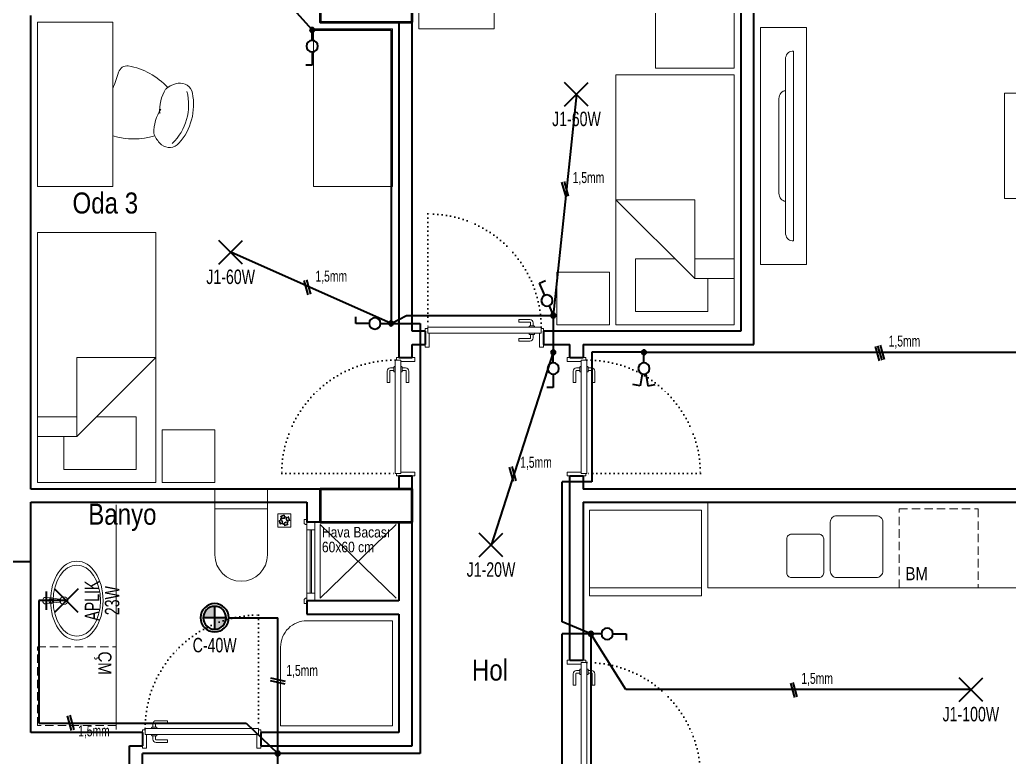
# Model space of a CAD drawing. Header units: millimetres. Extents: x 1852829 to 1882754, y -270850 to -231658.
# Drawn here: x 1865964 to 1866717, y -247525 to -246965 of the extents above; entities that cross this region are included whole.
import ezdxf
from ezdxf.enums import TextEntityAlignment as Align

# ---------------------------------------------------------------- set-up
doc = ezdxf.new("R2010")
doc.units = ezdxf.units.MM
for name, pattern in [('CONTINOUS', [0]), ('CONTINU', [0]), ('DASHED', [0.75, 0.5, -0.25]), ('izdüşüm arka', [3.175, 0, -3.175]), ('izdüşüm ön', [9.525, 6.35, -3.175])]:
    doc.linetypes.add(name, pattern=pattern)
for name, color, linetype, lineweight in [('a_ba', 6, 'Continuous', 50), ('a_doğrama', 251, 'Continuous', 20), ('a_duvar', 251, 'Continuous', 35), ('a_görünüş_ince', 8, 'Continuous', 20), ('a_izdüşüm_arka', 251, 'izdüşüm arka', 30), ('a_izdüşüm_ön', 6, 'izdüşüm ön', 9), ('a_not_mahal', 253, 'Continuous', 5), ('a_not_misc', 144, 'Continuous', 5), ('a_not_text', 7, 'Continuous', 13), ('a_tefriş', 8, 'Continuous', 20), ('Aydınlatma', 4, 'CONTINOUS', 35), ('Aydınlatma_', 3, 'Continuous', 40), ('Priz', 6, 'CONTINOUS', 40), ('Topraklama', 3, 'DASHED', 40)]:
    doc.layers.add(name, color=color, linetype=linetype, lineweight=lineweight)
doc.styles.add('Grupcad', font='arial.ttf', dxfattribs={"width": 0.7})
doc.styles.add('OL', font='tsimplex.shx', dxfattribs={"width": 0.8, "height": 12})
doc.styles.get("Standard").update_dxf_attribs({"font": 'ARIALN.TTF'})

# ---------------------------------------------------------------- blocks, each defined once
blk = doc.blocks.new('K2')
at = {"layer": 'a_doğrama', "color": 251, "linetype": 'Continuous'}
for p, q in [((-13, 88.1), (-13, 1.9)), ((-13, 88.1), (-8.5, 88.1)), ((-12, 90), (-12, 88.1)), ((-12, 90), (-10, 90)), ((-8.5, 88.1), (-8.5, 1.9)), ((-13, 1.9), (-8.5, 1.9)), ((-12, 0), (-12, 1.9)), ((-12, 0), (-10, 0))]:
    blk.add_line(p, q, dxfattribs=at)
at = {"layer": 'a_doğrama', "color": 251}
for points in [[(-13, 83.1), (-13.5, 83.1, 0.414214), (-14, 82.6), (-14, 79.6, 0.414214), (-13.5, 79.1), (-13, 79.1)], [(-8.5, 83.1), (-8, 83.1, -0.414214), (-7.5, 82.6), (-7.5, 79.6, -0.414214), (-8, 79.1), (-8.5, 79.1)], [(-14, 80.1), (-16.5, 80.1, 0.414214), (-17, 79.6), (-17, 71.1), (-19, 71.1), (-19, 79.6)], [(-7.5, 80.1), (-5, 80.1, -0.414214), (-4.5, 79.6), (-4.5, 71.1), (-2.5, 71.1), (-2.5, 79.6)]]:
    blk.add_lwpolyline(points, format="xyb", dxfattribs=at)
at = {"layer": 'a_doğrama', "color": 251, "linetype": 'Continuous'}
for points in [[(0, 90), (2, 90), (2, 87), (-8.5, 87)], [(0, 0), (2, 0), (2, 3), (-8.5, 3)]]:
    blk.add_lwpolyline(points, dxfattribs=at)
at = {"layer": 'a_doğrama', "color": 251}
for points in [[(-16.5, 82.1), (-14, 82.1)], [(-5, 82.1), (-7.5, 82.1)]]:
    blk.add_lwpolyline(points, dxfattribs=at)
for centre, start, end in [((-16.5, 79.6), 90, 180), ((-5, 79.6), 0, 90)]:
    blk.add_arc(centre, 2.5, start, end, dxfattribs=at)
at = {"layer": 'a_izdüşüm_arka', "color": 251}
blk.add_lwpolyline([(-99.2, 1.9), (-13, 1.9)], dxfattribs=at)
blk.add_arc((-13, 1.9), 86.2, 89.99996, 180, dxfattribs=at)
blk = doc.blocks.new('klozet')
at = {"layer": 'a_tefriş'}
blk.add_line((20, 0), (-20, 0), dxfattribs=at)
for points in [[(-20, 0), (-20, -15), (20, -15), (20, 0)], [(-20, -50), (-20, -15)], [(20, -50), (20, -15)]]:
    blk.add_lwpolyline(points, dxfattribs=at)
blk.add_arc((0, -50), 20, 180, 360, dxfattribs=at)
blk = doc.blocks.new('M1')
at = {"layer": 'a_doğrama', "linetype": 'Continuous'}
for p, q in [((-24, 6), (-30, 6)), ((-30, 0), (-30, 6)), ((-24, 0), (-30, 0)), ((-24, 0), (-24, 6)), ((30, 6), (24, 6)), ((24, 6), (24, 0)), ((30, 0), (30, 6)), ((30, 0), (24, 0))]:
    blk.add_line(p, q, dxfattribs=at)
at = {"layer": 'a_doğrama'}
for p, q in [((24, 3.5), (-24, 3.5)), ((24, 2.5), (-24, 2.5))]:
    blk.add_line(p, q, dxfattribs=at)
for points in [[(-28, -1), (-28, 0), (-32, 0), (-32, -2), (-29, -2)], [(28, -1), (28, 0), (32, 0), (32, -2), (29, -2)]]:
    blk.add_lwpolyline(points, close=True, dxfattribs=at)
at = {"layer": 'a_görünüş_ince'}
for p, q in [((24, 6), (-24, 6)), ((-24, 0), (24, 0))]:
    blk.add_line(p, q, dxfattribs=at)
blk = doc.blocks.new('tefirş_tv')
at = {"layer": 'a_tefriş'}
for points in [[(35, 10), (35, 10, 0.414214), (30, 15), (-30, 15, 0.414214), (-35, 10), (-35, 10)], [(60, 4), (60, 5, 0.414214), (55, 10), (-55, 10, 0.414214), (-60, 5), (-60, 4)]]:
    blk.add_lwpolyline(points, format="xyb", close=True, dxfattribs=at)
blk = doc.blocks.new('tefriş_yatak tek')
at = {"layer": 'a_tefriş'}
for points in [[(0, -0.45), (-1.9, -0.45), (-1.9, 0.45), (0, 0.45)], [(-1.9, -0.5), (-1.5, -0.5), (-1.5, -0.9), (-1.9, -0.9)]]:
    blk.add_lwpolyline(points, close=True, dxfattribs=at)
for points in [[(-1.55, 0.45), (-1.55, 0.15), (-0.95, -0.45), (-0.95, 0.15), (-1.55, 0.15)], [(-1.4, 0.45), (-1.4, 0.15)], [(-1.4, 0), (-1.4, -0.3), (-1.8, -0.3), (-1.8, 0.25), (-1.55, 0.25)]]:
    blk.add_lwpolyline(points, dxfattribs=at)
blk = doc.blocks.new('tefriş_sandalye')
at = {"layer": 'a_tefriş'}
blk.add_line((0, -17.97), (0, 17.97), dxfattribs=at)
at = {"layer": 'a_tefriş', "extrusion": (0, 0, -1)}
for centre, major_axis, start_param, end_param in [((48.74, 10.45), (13, -13), 2.7784, 3.245118), ((43.18, 17.3), (6.76, 6.76), 4.815914, 6.34704), ((16.92, -5.53), (28.84, 28.84), 6.26556, 7.321949), ((16.92, -5.53), (28.84, 28.84), 6.26556, 7.321949), ((17, -5.73), (31.42, -31.42), -1.506941, -0.587454), ((16.01, -34.32), (38.67, 38.67), 5.200723, 5.79406), ((62.08, 15.11), (21.82, -21.82), 1.757107, 2.385975), ((62.08, 15.11), (21.82, -21.82), 1.757107, 2.385975), ((48.74, 10.45), (13, -13), 2.664537, 2.7784), ((48.74, 10.45), (13, -13), 2.664537, 2.7784), ((66.46, -1.25), (21.82, -21.82), 1.802816, 2.431683), ((66.46, -1.25), (21.82, -21.82), 1.802816, 2.431683), ((51.19, -12.59), (6.76, -6.76), -0.587454, 0.943672), ((-153.99, -79.71), (117.31, -117.31), -1.166716, -1.087708), ((1.85, 18.53), (38.67, -38.67), -0.034473, 0.601946), ((52.58, -3.88), (13, -13), 1.410391, 1.524253), ((52.58, -3.88), (13, -13), 1.410391, 1.524253), ((52.58, -3.88), (13, 13), 2.514469, 2.981187), ((11.13, -28.22), (4.99, -4.99), 0.687369, 2.053884)]:
    blk.add_ellipse(centre, major_axis=major_axis, ratio=1, start_param=start_param, end_param=end_param, dxfattribs=at)
blk = doc.blocks.new('tefriş_süzgeç')
at = {"layer": 'a_tefriş'}
for p, q in [((5, 0), (-5, 0)), ((-5, 0), (-5, -10)), ((5, -10), (5, 0)), ((-3.62, -5.06), (-4.12, -5.06)), ((-2.62, -5.06), (-3.12, -5.06)), ((-2.55, -2.51), (-2.9, -2.15)), ((-1.96, -3.34), (-2.31, -2.98)), ((-1.87, -6.87), (-2.23, -7.23)), ((-1.62, -5.06), (-2.12, -5.06)), ((-1.17, -6.17), (-1.52, -6.52)), ((-1.15, -3.94), (-1.5, -3.59)), ((-0.16, -2.53), (-0.16, -2.03)), ((-0.06, -1.5), (-0.06, -1)), ((-0.06, -3), (-0.06, -3.5)), ((-0.06, -6.62), (-0.06, -7.12)), ((1.04, -3.96), (1.4, -3.6)), ((1.06, -6.15), (1.41, -6.5)), ((1.5, -5.06), (2, -5.06)), ((1.75, -3.25), (2.1, -2.9)), ((1.77, -6.85), (2.13, -7.2)), ((2.46, -2.54), (2.81, -2.19)), ((2.5, -5.06), (3, -5.06)), ((3.5, -5.06), (4, -5.06)), ((-5, -10), (5, -10)), ((-2.58, -7.58), (-2.93, -7.93)), ((-0.06, -7.62), (-0.06, -8.12)), ((-0.06, -8.62), (-0.06, -9.12)), ((2.49, -7.55), (2.85, -7.9))]:
    blk.add_line(p, q, dxfattribs=at)
for centre, radius, start, end in [((-0.06, -5.06), 4.06, 134.2896, 180), ((-0.06, -5.06), 3.56, 134.2896, 180), ((-0.06, -5.06), 3.06, 180, 225), ((-0.06, -5.06), 2.56, 180, 225), ((-0.38, -4.42), 2.4, 84.59432, 143.20159), ((-0.06, -5.06), 2.06, 134.2896, 180), ((-0.14, -4.97), 2.44, 90.34305, 138.12123), ((-0.06, -5.06), 1.56, 134.2896, 180), ((-0.06, -5.06), 2.06, 225, 270), ((-0.06, -5.06), 1.56, 225, 270), ((-0.06, -5.06), 4.06, 45, 90), ((-0.06, -5.06), 3.56, 45, 90), ((-0.06, -5.06), 2.06, 45, 90), ((-0.06, -5.06), 1.56, 45, 90), ((-0.06, -5.06), 2.56, 270, 315.7104), ((-0.06, -5.06), 3.06, 270, 315.7104), ((-0.06, -5.06), 1.56, 314.2896, 360), ((-0.06, -5.06), 2.06, 314.2896, 360), ((-0.06, -5.06), 2.56, 360, 45), ((-0.06, -5.06), 3.06, 360, 45), ((-0.06, -5.06), 3.56, 314.2896, 360), ((-0.06, -5.06), 4.06, 314.2896, 360), ((-0.06, -5.06), 4.06, 225, 270), ((-0.06, -5.06), 3.56, 225, 270)]:
    blk.add_arc(centre, radius, start, end, dxfattribs=at)
blk = doc.blocks.new('J1-20W')
at = {"layer": 'Aydınlatma', "color": 1, "linetype": 'CONTINU'}
for p, q in [((9, 9), (-9, -9)), ((-9, 9), (9, -9))]:
    blk.add_line(p, q, dxfattribs=at)
at = {"layer": 'Aydınlatma', "linetype": 'CONTINU', "style": 'Grupcad', "width": 0.7, "flags": 8}
blk.add_attdef('J1-20W', text='', height=11, dxfattribs=at).set_placement((0, 18.75), align=Align.MIDDLE_CENTER)
blk = doc.blocks.new('C-20W')
at = {"layer": 'Aydınlatma', "linetype": 'CONTINU'}
h = blk.add_hatch(color=1, dxfattribs=at)
h.paths.add_polyline_path([(8.7, 0), (0, 0), (0, 8.7, -0.414214)])
h.paths.add_polyline_path([(0, -8.7, -0.414214), (-8.7, 0), (0, 0)])
at = {"layer": 'Aydınlatma', "color": 1, "linetype": 'CONTINU'}
for p, q in [((0, 8.7), (0, -8.7)), ((8.7, 0), (-8.7, 0))]:
    blk.add_line(p, q, dxfattribs=at)
at = {"layer": 'Aydınlatma', "linetype": 'CONTINU'}
blk.add_circle((0, 0), 10.75, dxfattribs=at)
at = {"layer": 'Aydınlatma', "color": 1, "linetype": 'CONTINU'}
blk.add_circle((0, 0), 8.7, dxfattribs=at)
at = {"layer": 'Aydınlatma', "linetype": 'CONTINU', "style": 'Grupcad', "width": 0.7, "flags": 8}
blk.add_attdef('C-40W', text='', height=11, dxfattribs=at).set_placement((0, 20.75), align=Align.MIDDLE_CENTER)
blk = doc.blocks.new('APLIK dahili tip1-23W')
at = {"layer": 'Aydınlatma', "color": 1, "linetype": 'CONTINU'}
for p, q in [((9, 24), (-9, 6)), ((-9, 24), (9, 6))]:
    blk.add_line(p, q, dxfattribs=at)
at = {"layer": 'Aydınlatma', "linetype": 'CONTINU'}
for p, q in [((0, 15), (0, 0)), ((-7, 0), (7, 0)), ((0, 0), (0, 0))]:
    blk.add_line(p, q, dxfattribs=at)
at = {"layer": 'Aydınlatma', "linetype": 'CONTINU', "style": 'Grupcad', "width": 0.7, "flags": 8}
for tag, p in [('23W', (0, 49.96)), ('APLIK', (0, 34.54))]:
    blk.add_attdef(tag, text='', height=11, dxfattribs=at).set_placement(p, align=Align.MIDDLE_CENTER)
blk = doc.blocks.new('NORMAL ANAHTAR')
at = {"layer": 'Aydınlatma', "color": 6, "linetype": 'CONTINU'}
for p, q in [((0, 18.76), (-4.86, 18.76)), ((0, 8.64), (0, 18.76))]:
    blk.add_line(p, q, dxfattribs=at)
blk.add_circle((0, 4.32), 4.32, dxfattribs=at)
blk = doc.blocks.new('KOMUTATOR ANAHTAR')
at = {"layer": 'Aydınlatma', "color": 6, "linetype": 'CONTINU'}
for p, q in [((-2.88, 17.46), (-8.56, 16.51)), ((-1.36, 8.42), (-2.88, 17.46)), ((1.36, 8.42), (2.88, 17.46)), ((2.88, 17.46), (8.56, 16.51))]:
    blk.add_line(p, q, dxfattribs=at)
blk.add_circle((0, 4.32), 4.32, dxfattribs=at)
blk = doc.blocks.new('BUAT (Enerji)')
at = {"layer": 'Priz', "linetype": 'CONTINU'}
h = blk.add_hatch(color=256, dxfattribs=at)
edge = h.paths.add_edge_path()
edge.add_arc((0, 0), 1.75, 0, 360)
blk.add_circle((0, 0), 1.75, dxfattribs=at)

msp = doc.modelspace()

# ---------------------------------------------------------------- linework, layer by layer
at = {"layer": 'a_ba', "color": 253}
for points in [[(1866262.71, -246966.28), (1866262.71, -246941.28), (1866192.71, -246941.28), (1866192.71, -246966.28)], [(1866262.71, -247346.28), (1866262.71, -247321.28), (1866192.71, -247321.28), (1866192.71, -247346.28)]]:
    msp.add_lwpolyline(points, close=True, dxfattribs=at)
at = {"layer": 'a_duvar'}
for p, q in [((1866262.71, -247201.28), (1866262.71, -246841.28)), ((1866512.71, -246841.28), (1866512.71, -247201.28)), ((1866522.71, -247211.28), (1866522.71, -246841.28)), ((1865972.71, -247321.28), (1865972.71, -246961.28)), ((1866252.71, -246966.28), (1866252.71, -247221.28)), ((1866272.71, -247201.28), (1866262.71, -247201.28)), ((1866512.71, -247201.28), (1866362.71, -247201.28)), ((1866262.71, -247221.28), (1866262.71, -247211.28)), ((1866262.71, -247211.28), (1866272.71, -247211.28)), ((1866362.71, -247211.28), (1866382.71, -247211.28)), ((1866382.71, -247221.28), (1866382.71, -247211.28)), ((1866392.71, -247211.28), (1866392.71, -247221.28)), ((1866392.71, -247211.28), (1866522.71, -247211.28)), ((1866252.71, -247311.28), (1866252.71, -247321.28)), ((1866262.71, -247516.28), (1866262.71, -247311.28)), ((1866382.71, -247451.28), (1866382.71, -247311.28)), ((1866392.71, -247311.28), (1866392.71, -247321.28)), ((1866252.71, -247321.28), (1865972.71, -247321.28)), ((1866982.71, -247321.28), (1866392.71, -247321.28)), ((1865972.71, -247331.28), (1866182.71, -247331.28)), ((1865972.71, -247506.28), (1865972.71, -247331.28)), ((1866182.71, -247331.28), (1866182.71, -247346.28)), ((1866192.71, -247346.28), (1866192.71, -247331.28)), ((1866392.71, -247331.28), (1866392.71, -247451.28)), ((1866392.71, -247331.28), (1866932.71, -247331.28)), ((1866252.71, -247346.28), (1866252.71, -247406.28)), ((1866252.71, -247406.28), (1866182.71, -247406.28)), ((1866182.71, -247406.28), (1866182.71, -247416.28)), ((1866182.71, -247416.28), (1866252.71, -247416.28)), ((1866252.71, -247416.28), (1866252.71, -247506.28)), ((1866057.71, -247506.28), (1865972.71, -247506.28)), ((1866057.71, -247506.28), (1866057.71, -247516.28)), ((1866252.71, -247506.28), (1866147.71, -247506.28)), ((1866147.71, -247506.28), (1866147.71, -247516.28)), ((1866252.71, -247506.28), (1866147.71, -247506.28)), ((1866047.71, -247516.28), (1866057.71, -247516.28)), ((1866047.71, -247561.28), (1866047.71, -247516.28)), ((1866147.71, -247516.28), (1866262.71, -247516.28))]:
    msp.add_line(p, q, dxfattribs=at)
for points in [[(1866272.71, -247201.28), (1866272.71, -247211.28)], [(1866362.71, -247201.28), (1866362.71, -247211.28)], [(1866252.71, -247221.28), (1866262.71, -247221.28)], [(1866382.71, -247221.28), (1866392.71, -247221.28)], [(1866252.71, -247311.28), (1866262.71, -247311.28)], [(1866382.71, -247311.28), (1866392.71, -247311.28)], [(1866192.71, -247346.28), (1866182.71, -247346.28)], [(1866382.71, -247451.28), (1866392.71, -247451.28)]]:
    msp.add_lwpolyline(points, dxfattribs=at)
at = {"layer": 'a_görünüş_ince'}
msp.add_lwpolyline([(1866192.71, -247348.28), (1866192.71, -247404.28)], dxfattribs=at)
at = {"layer": 'a_izdüşüm_ön', "color": 251}
for points in [[(1866633.24, -247396.28), (1866633.24, -247336.28), (1866693.24, -247336.28), (1866693.24, -247396.28)], [(1865977.71, -247501.05), (1865977.71, -247441.05), (1866037.71, -247441.05), (1866037.71, -247501.05)]]:
    msp.add_lwpolyline(points, close=True, dxfattribs=at)
at = {"layer": 'a_not_misc'}
for points in [[(1866250.64, -247348.28), (1866192.71, -247404.28)], [(1866192.71, -247348.28), (1866250.64, -247404.28)]]:
    msp.add_lwpolyline(points, dxfattribs=at)
at = {"layer": 'a_tefriş'}
for p, q in [((1866037.71, -247504.05), (1866037.71, -247333.28)), ((1866487.71, -247396.28), (1866980.71, -247396.28)), ((1865988.41, -247403.95), (1865984.21, -247403.55)), ((1865986.7, -247404.69), (1865988.19, -247404.69)), ((1865986.7, -247407.41), (1865986.7, -247404.69)), ((1865994.65, -247404.94), (1865989.36, -247404.28)), ((1865984.21, -247408.55), (1865988.41, -247408.15)), ((1865988.19, -247407.41), (1865986.7, -247407.41)), ((1865989.36, -247407.82), (1865994.65, -247407.16))]:
    msp.add_line(p, q, dxfattribs=at)
for points in [[(1866325.05, -246846.28), (1866267.71, -246846.28), (1866267.71, -246971.29), (1866325.05, -246971.29)], [(1866507.71, -247001.28), (1866447.71, -247001.28), (1866447.71, -246881.28), (1866507.71, -246881.28)], [(1866035.05, -246966.28), (1865977.71, -246966.28), (1865977.71, -247091.29), (1866035.05, -247091.29)], [(1866187.71, -247091.28), (1866247.71, -247091.28), (1866247.71, -246971.28), (1866187.71, -246971.28)], [(1866562.71, -246970.42), (1866527.71, -246970.42), (1866527.71, -247150.42), (1866562.71, -247150.42)], [(1866793.27, -247020.42), (1866713.27, -247020.42), (1866713.27, -247100.42), (1866793.27, -247100.42)]]:
    msp.add_lwpolyline(points, close=True, dxfattribs=at)
for points in [[(1866397.71, -247337.28), (1866397.71, -247402.28), (1866482.71, -247402.28), (1866482.71, -247337.28), (1866397.71, -247337.28), (1866397.71, -247396.28), (1866482.71, -247396.28)], [(1866487.71, -247396.28), (1866487.71, -247331.28)]]:
    msp.add_lwpolyline(points, dxfattribs=at)
for points in [[(1866580.71, -247346.46, -0.414214), (1866585.71, -247341.46), (1866615.71, -247341.46, -0.414214), (1866620.71, -247346.46), (1866620.71, -247383.46, -0.414214), (1866615.71, -247388.46), (1866585.71, -247388.46, -0.414214), (1866580.71, -247383.46), (1866580.71, -247346.46)], [(1866547.71, -247359.06, -0.414214), (1866551.21, -247355.56), (1866572.21, -247355.56, -0.414214), (1866575.71, -247359.06), (1866575.71, -247384.96, -0.414214), (1866572.21, -247388.46), (1866551.21, -247388.46, -0.414214), (1866547.71, -247384.96), (1866547.71, -247359.06)]]:
    msp.add_lwpolyline(points, format="xyb", dxfattribs=at)
msp.add_lwpolyline([(1866182.71, -247421.28), (1866247.71, -247421.28), (1866247.71, -247501.28), (1866162.71, -247501.28), (1866162.71, -247441.28, -0.414214)], format="xyb", close=True, dxfattribs=at)
msp.add_circle((1865997.83, -247406.05), 3, dxfattribs=at)
msp.add_circle((1865997.83, -247406.05), 3, dxfattribs=at)
for centre, radius, start, end in [((1865984.21, -247406.05), 2.5, 90, 270), ((1865988.19, -247406.05), 1.36, 270, 90), ((1865988.22, -247406.05), 2.11, 57.22897, 84.83039), ((1865988.22, -247406.05), 2.11, 302.77103, 57.22897), ((1865994.51, -247406.05), 1.12, 277.13892, 82.86108), ((1865988.22, -247406.05), 2.11, 275.16961, 302.77103)]:
    msp.add_arc(centre, radius, start, end, dxfattribs=at)
at = {"layer": 'a_tefriş', "extrusion": (0, 0, -1)}
for major_axis in [(0, 30), (0, 27)]:
    msp.add_ellipse((1866007.71, -247406.05), major_axis=major_axis, ratio=0.666667, dxfattribs=at)
at = {"layer": 'Aydınlatma'}
for p, q in [((1866186.71, -246972.28), (1866107.91, -246883.81)), ((1866186.71, -246972.28), (1866246.71, -246972.28)), ((1866246.71, -246972.28), (1866246.71, -247195.28)), ((1866387.71, -247021.28), (1866370.07, -247189.29)), ((1866246.71, -247195.28), (1866124.71, -247141.28)), ((1866246.71, -247195.28), (1866258.43, -247189.28)), ((1866258.43, -247189.28), (1866370.07, -247189.29)), ((1866370.07, -247189.29), (1866370.07, -247217.28)), ((1866246.71, -247195.28), (1866268.71, -247195.28)), ((1866268.71, -247195.28), (1866268.71, -247522.28)), ((1866370.07, -247217.28), (1866322.71, -247363.78)), ((1866439.03, -247217.28), (1866399.45, -247217.28)), ((1866399.45, -247217.28), (1866399.45, -247315.79)), ((1866439.03, -247217.28), (1866752.71, -247217.28)), ((1866376.71, -247422.21), (1866376.71, -247315.79)), ((1866399.45, -247315.79), (1866376.71, -247315.79)), ((1865972.71, -247376.42), (1865952.71, -247376.42)), ((1865984.71, -247406.05), (1865978.71, -247406.05)), ((1865978.71, -247406.05), (1865978.71, -247499.21)), ((1866123.29, -247419.08), (1866160.49, -247419.08)), ((1866160.49, -247522.28), (1866160.49, -247419.08)), ((1866398.71, -247431.28), (1866376.71, -247422.21)), ((1866376.71, -247654.28), (1866376.71, -247431.28)), ((1866398.71, -247431.28), (1866376.71, -247431.28)), ((1866398.71, -247431.28), (1866398.71, -247545.28)), ((1866425.15, -247473.69), (1866398.71, -247431.28)), ((1866687.66, -247473.69), (1866425.15, -247473.69)), ((1865978.71, -247499.21), (1866136.59, -247499.21)), ((1866136.59, -247499.21), (1866160.49, -247522.28)), ((1866268.71, -247522.28), (1866057.71, -247522.28)), ((1866057.71, -247606.03), (1866057.71, -247522.28))]:
    msp.add_line(p, q, dxfattribs=at)
at = {"layer": 'Aydınlatma', "color": 6}
for p, q in [((1866186.71, -246980.28), (1866186.71, -246972.28)), ((1866366.94, -247181.93), (1866370.07, -247189.29)), ((1866238.71, -247195.28), (1866246.71, -247195.28)), ((1866370.07, -247225.28), (1866370.07, -247217.28)), ((1866439.03, -247225.28), (1866439.03, -247217.28)), ((1866406.71, -247431.28), (1866398.71, -247431.28)), ((1866160.49, -247530.28), (1866160.49, -247522.28))]:
    msp.add_line(p, q, dxfattribs=at)
at = {"layer": 'Aydınlatma', "color": 3}
for p, q in [((1866379.8, -247099.05), (1866376.7, -247088.05)), ((1866381.73, -247098.5), (1866378.63, -247087.51)), ((1866183.75, -247173.62), (1866180.66, -247162.62)), ((1866185.68, -247173.08), (1866182.58, -247162.08)), ((1866618.2, -247223.86), (1866615.11, -247212.86)), ((1866620.13, -247223.32), (1866617.03, -247212.32)), ((1866622.05, -247222.78), (1866618.96, -247211.78)), ((1866339.9, -247315.49), (1866336.8, -247304.5)), ((1866341.82, -247314.95), (1866338.72, -247303.95)), ((1866166.5, -247467.57), (1866155.37, -247465)), ((1866166.05, -247469.52), (1866154.92, -247466.95)), ((1866553.72, -247479.73), (1866550.62, -247468.73)), ((1866555.64, -247479.19), (1866552.55, -247468.19)), ((1866003.7, -247504.7), (1866000.6, -247493.71)), ((1866005.63, -247504.16), (1866002.53, -247493.16))]:
    msp.add_line(p, q, dxfattribs=at)

# ---------------------------------------------------------------- block references
at = {"layer": 'a_doğrama', "rotation": 270}
msp.add_blockref('M1', (1866182.71, -247376.28), dxfattribs=at)
at = {"layer": 'a_izdüşüm_arka', "ltscale": 5}
for p, rotation in [((1866272.71, -247211.28), 269.9992036878906), ((1866262.71, -247311.28), 359.9992036878907)]:
    msp.add_blockref('K2', p, dxfattribs=dict(at, rotation=rotation))
at = {"layer": 'a_izdüşüm_arka', "ltscale": 5, "xscale": -1}
for p, rotation in [((1866382.71, -247311.28), 0.0007963121093723657), ((1866147.71, -247516.28), 90.00079631210939), ((1866382.71, -247541.28), 0.0007963121093723657)]:
    msp.add_blockref('K2', p, dxfattribs=dict(at, rotation=rotation))
at = {"layer": 'a_tefriş', "extrusion": (0, 0, -1), "xscale": 1.199999999999992, "rotation": 269.9999983322061}
msp.add_blockref('tefirş_tv', (-1866556.71, -247060.42), dxfattribs=at)
at = {"layer": 'a_tefriş', "xscale": -1}
for name, p, rotation in [('tefriş_sandalye', (1866035.05, -247034.75), 180), ('tefriş_süzgeç', (1866160.5, -247345.1), 90)]:
    msp.add_blockref(name, p, dxfattribs=dict(at, rotation=rotation))
at = {"layer": 'a_tefriş'}
for p, xscale, yscale, zscale, rotation in [((1866462.71, -247006.28), -100, 100, 100, 270), ((1866022.71, -247126.28), 100.0000000000011, 100.0000000000011, 100.0000000000011, 90)]:
    msp.add_blockref('tefriş_yatak tek', p, dxfattribs=dict(at, xscale=xscale, yscale=yscale, zscale=zscale, rotation=rotation))
at = {"layer": 'a_tefriş', "color": 113, "xscale": -1, "rotation": 359.9992036605381}
msp.add_blockref('klozet', (1866132.71, -247321.28), dxfattribs=at)
at = {"layer": 'Aydınlatma', "linetype": 'CONTINU', "xscale": -1}
for name, p, rotation in [('NORMAL ANAHTAR', (1866186.71, -246980.28), 180), ('NORMAL ANAHTAR', (1866366.94, -247181.93), 22.98354207573243), ('NORMAL ANAHTAR', (1866238.71, -247195.28), 90.00000000000007), ('NORMAL ANAHTAR', (1866370.07, -247225.28), 180), ('KOMUTATOR ANAHTAR', (1866439.03, -247225.28), 180), ('NORMAL ANAHTAR', (1866406.71, -247431.28), 270.0000000000001)]:
    msp.add_blockref(name, p, dxfattribs=dict(at, rotation=rotation))
at = {"layer": 'Aydınlatma', "linetype": 'CONTINU'}
ref = msp.add_blockref('APLIK dahili tip1-23W', (1865984.71, -247406.05), dxfattribs=dict(at, xscale=-1, rotation=270))
ref.add_attrib('APLIK', 'APLIK', dxfattribs={"layer": 'Aydınlatma_', "color": 4, "linetype": 'ByBlock', "height": 11, "rotation": 90, "style": 'Grupcad', "width": 0.7}).set_placement((1866019.25, -247406.05), align=Align.MIDDLE_CENTER)
ref.add_attrib('23W', '23W', dxfattribs={"layer": 'Aydınlatma_', "color": 4, "linetype": 'ByBlock', "height": 11, "rotation": 90, "style": 'Grupcad', "width": 0.7}).set_placement((1866034.52, -247406.05), align=Align.MIDDLE_CENTER)
ref = msp.add_blockref('C-20W', (1866112.54, -247419.08), dxfattribs=dict(at, xscale=-1, rotation=180))
ref.add_attrib('C-20W', 'C-40W', dxfattribs={"layer": 'Aydınlatma_', "color": 4, "linetype": 'Continuous', "height": 11, "style": 'Grupcad', "width": 0.7}).set_placement((1866112.54, -247439.83), align=Align.MIDDLE_CENTER)
at = {"layer": 'Priz', "color": 4, "linetype": 'CONTINU', "xscale": -1}
for p, rotation in [((1866186.71, -246972.28), 180), ((1866246.71, -247195.28), 180), ((1866370.07, -247189.29), 180), ((1866370.07, -247217.28), 180), ((1866439.03, -247217.28), 180), ((1866398.71, -247431.28), 180), ((1866160.49, -247522.28), 90)]:
    msp.add_blockref('BUAT (Enerji)', p, dxfattribs=dict(at, rotation=rotation))
at = {"layer": 'Topraklama'}
ref = msp.add_blockref('J1-20W', (1866387.71, -247021.28), dxfattribs=dict(at, xscale=-1, rotation=180))
ref.add_attrib('J1-20W', 'J1-60W', dxfattribs={"layer": 'Aydınlatma', "linetype": 'CONTINU', "height": 11, "style": 'Grupcad', "width": 0.7, "flags": 8}).set_placement((1866387.71, -247039.88), align=Align.MIDDLE_CENTER)
ref = msp.add_blockref('J1-20W', (1866124.71, -247141.28), dxfattribs=dict(at, xscale=-1, rotation=180))
ref.add_attrib('J1-20W', 'J1-60W', dxfattribs={"layer": 'Aydınlatma', "linetype": 'CONTINU', "height": 11, "style": 'Grupcad', "width": 0.7, "flags": 8}).set_placement((1866124.71, -247159.88), align=Align.MIDDLE_CENTER)
ref = msp.add_blockref('J1-20W', (1866322.71, -247363.78), dxfattribs=dict(at, xscale=-1, rotation=180))
ref.add_attrib('J1-20W', 'J1-20W', dxfattribs={"layer": 'Aydınlatma', "linetype": 'CONTINU', "height": 11, "style": 'Grupcad', "width": 0.7, "flags": 8}).set_placement((1866322.71, -247382.38), align=Align.MIDDLE_CENTER)
ref = msp.add_blockref('J1-20W', (1866687.66, -247473.69), dxfattribs=dict(at, xscale=-1, rotation=180))
ref.add_attrib('J1-20W', 'J1-100W', dxfattribs={"layer": 'Aydınlatma', "linetype": 'CONTINU', "height": 11, "style": 'Grupcad', "width": 0.7, "flags": 8}).set_placement((1866687.66, -247492.3), align=Align.MIDDLE_CENTER)

# ---------------------------------------------------------------- texts
at = {"layer": 'a_not_mahal'}
for s, height, p in [('Oda 3', 16, (1866004.4, -247111.78)), ('Banyo', 16, (1866016.35, -247348.33)), ('BM', 10, (1866637.86, -247390.52)), ('Hol', 16, (1866308.21, -247466.78))]:
    msp.add_text(s, height=height, dxfattribs=at).set_placement(p)
msp.add_text('ÇM', height=10, rotation=270, dxfattribs=at).set_placement((1866024.03, -247444.65))
at = {"layer": 'a_not_text'}
for s, p in [('Hava Bacası', (1866194.11, -247358)), ('60x60 cm', (1866194.11, -247369.26))]:
    msp.add_text(s, height=8, dxfattribs=at).set_placement(p)
at = {"layer": 'Priz', "color": 3, "linetype": 'CONTINU', "style": 'OL', "width": 0.7}
for p in [(1866384.81, -247088.63), (1866189.23, -247163.58), (1866625.13, -247212.91), (1866344.9, -247305.08), (1866167.04, -247463.32), (1866558.72, -247469.32), (1866008.71, -247509.22)]:
    msp.add_text('1,5mm', height=8.4, dxfattribs=at).set_placement(p)

doc.saveas('drawing.dxf')
